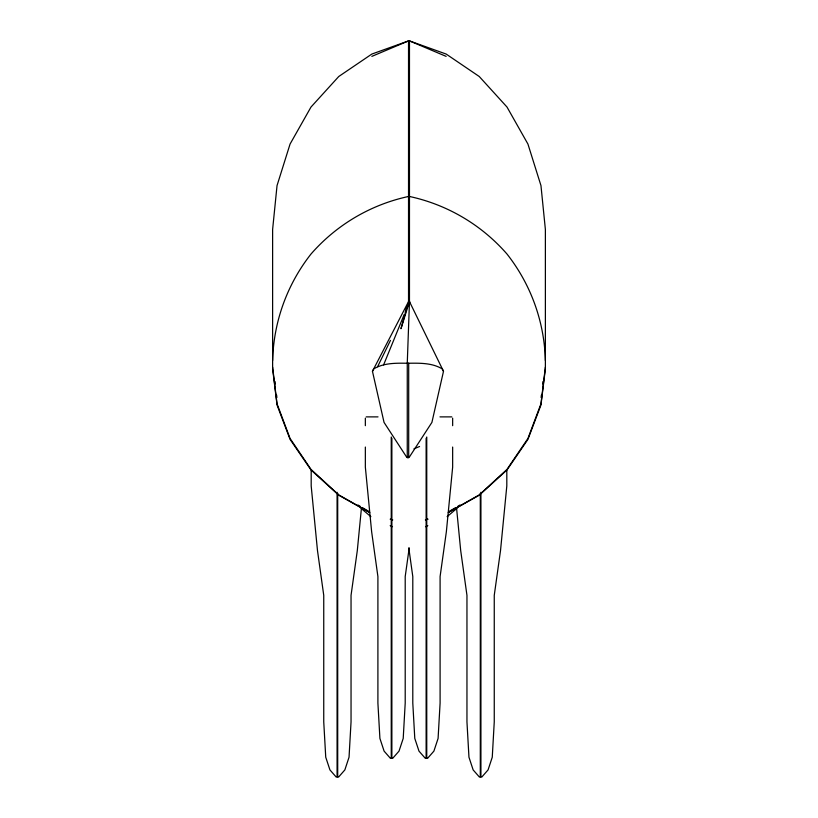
<?xml version="1.0" encoding="UTF-8"?>
<svg xmlns="http://www.w3.org/2000/svg" width="818" height="818" viewBox="0 0 818 818"><rect width="100%" height="100%" fill="white"/><g stroke="black" fill="none" stroke-linecap="round" stroke-linejoin="round"><path stroke-width="1.23" d="M405.166 312.128L409.47 301.576L409.45 304.102L409.47 301.576L443.499 371.3L431.904 422.415L409.399 457.006L407.865 457.671L407.262 457.64L407.262 363.264L409.47 301.576L406.117 308.427M361.495 507.487L357.302 550.586L351.045 595.33L351.045 721.854L349.041 757.212L344.848 769.922L338.54 777.1L337.701 777.1L337.701 493.551M272.619 360.554C273.601 321.822 287.057 284.49 311.004 254.03C336.474 224.827 370.646 204.653 408.53 196.473M541.107 397.497L541.393 395.033M542.671 383.949L542.958 381.495M545.381 367.118L540.964 403.765L527.937 438.468L506.996 469.389L479.246 494.9L448.356 512.405M409.204 547.958L405.207 576.547L405.207 703.071L403.213 738.429L399.01 751.129L392.701 758.317L391.873 758.317L391.873 438.254M409.47 301.576L400.973 328.724L408.53 301.576L372.456 371.3L384.051 422.415L406.566 457.006L408.09 457.671L408.693 457.64L408.693 363.264C396.996 363.131 384.133 362.599 373.775 368.877L372.456 371.3M383.611 364.869L404.204 314.47M377.609 366.668L390.462 340.4M447.129 516.649L456.863 508.428M449.358 511.301L455.759 507.528M457.896 506.27L460.033 505.003M448.356 512.528L479.246 495.217L506.996 469.972L527.937 439.368L540.964 405.022L545.381 368.765L545.381 229.449L540.964 185.594L527.937 144.06L506.996 107.035L479.246 76.503L446.158 54.06L409.47 40.9L409.47 302.732M425.524 526.68L427.814 525.657M371.842 56.381L408.53 40.9L408.53 305.288M413.959 448.826L419.562 446.505M408.53 40.9L371.842 54.06L338.754 76.503L311.004 107.035L290.063 144.06L277.036 185.594L272.619 229.449L272.619 368.765L277.036 405.022L290.063 439.368L311.004 469.972L338.754 495.217L369.644 512.528M407.262 363.264C418.959 363.131 431.832 362.599 442.19 368.877L443.499 371.3M366.208 416.883L378.018 416.883M439.982 416.883L451.792 416.883M409.47 196.473C447.354 204.653 481.526 224.827 506.996 254.03C530.943 284.49 544.399 321.822 545.381 360.554M409.47 40.9L446.158 56.381M390.186 525.657L392.476 526.68M369.644 512.405L338.754 494.9L311.004 469.389L290.063 438.468L277.036 403.765L272.619 367.118M357.967 505.003L360.104 506.27M362.241 507.528L368.642 511.301M361.137 508.428L370.871 516.649M408.796 547.958L412.793 576.547L412.793 703.071L414.787 738.429L418.99 751.129L425.299 758.317L426.127 758.317L426.127 438.254M275.042 381.495L275.329 383.949M276.607 395.033L276.893 397.497M456.505 507.487L460.698 550.586L466.955 595.33L466.955 721.854L468.959 757.212L473.152 769.922L479.46 777.1L480.299 777.1L480.299 493.551M506.812 469.604L506.812 485.943L500.514 550.586L494.256 595.33L494.256 721.854L492.262 757.212L488.06 769.922L481.751 777.1L480.923 777.1L480.923 492.283M452.651 418.141L452.651 425.677M452.651 447.047L452.651 467.16L446.352 531.802L440.094 576.547L440.094 703.071L438.09 738.429L433.898 751.129L427.589 758.317L426.751 758.317L426.751 436.996M391.249 436.996L391.249 758.317L390.411 758.317L384.102 751.129L379.91 738.429L377.906 703.071L377.906 576.547L371.648 531.802L365.349 467.16L365.349 447.047M365.349 418.141L365.349 425.677M337.077 492.283L337.077 777.1L336.249 777.1L329.94 769.922L325.738 757.212L323.744 721.854L323.744 595.33L317.486 550.586L311.188 485.943L311.188 469.604M427.814 519.154L425.37 519.88L427.814 519.205M392.63 519.931L390.186 519.205L392.63 519.88"/></g></svg>
